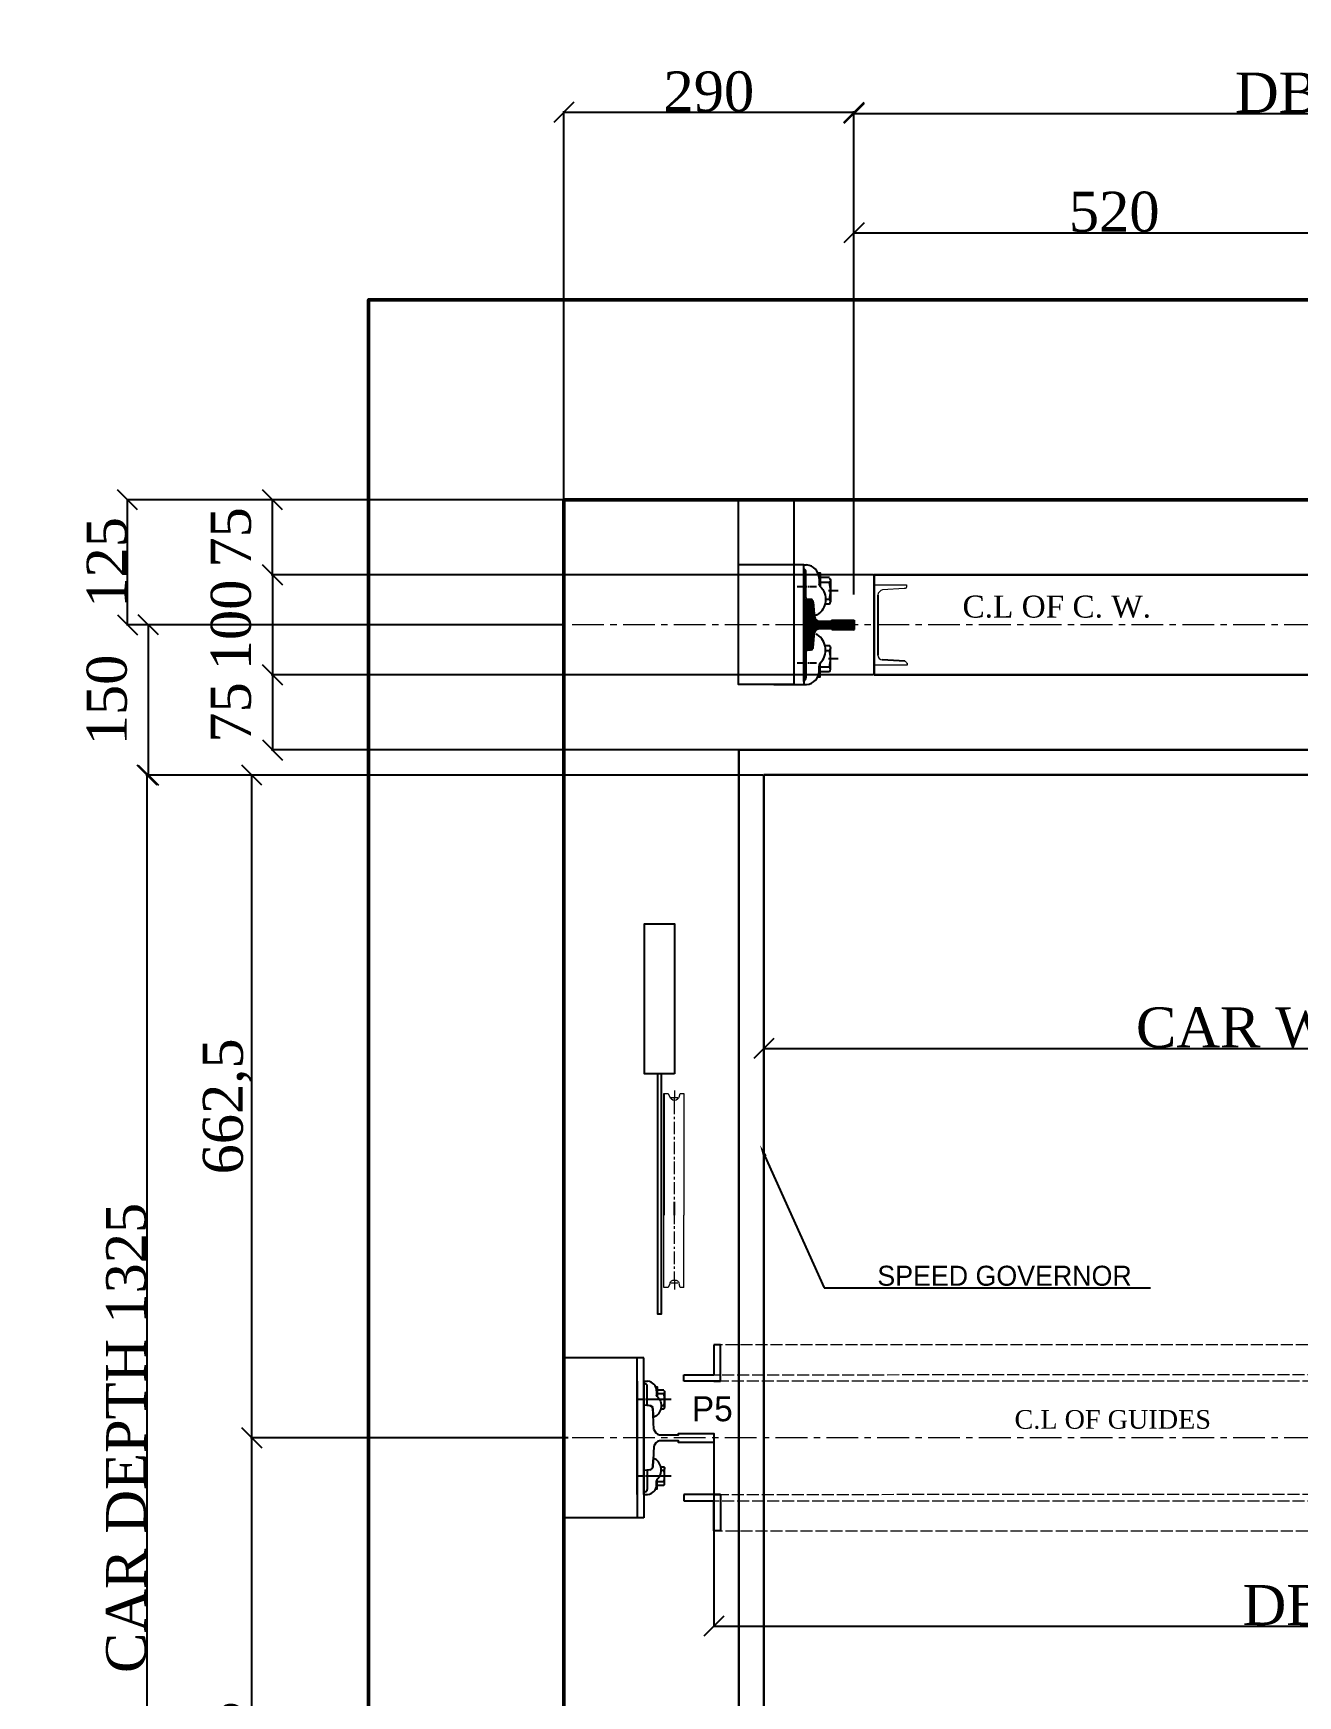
# Model space of a CAD drawing. Header units: millimetres. Extents: x -665 to 1025117, y -27997 to 4210.
# Drawn here: x -54 to 1210, y -1749 to -87 of the extents above; entities that cross this region are included whole.
import ezdxf
from ezdxf import colors
from ezdxf.entities.mleader import LeaderData, LeaderLine
from ezdxf.math import Vec2, Vec3

# ---------------------------------------------------------------- set-up
doc = ezdxf.new("R2010")
doc.units = ezdxf.units.MM
for name, pattern in [('ACAD_ISO02W100', [15, 12, -3]), ('ACAD_ISO10W100', [18, 12, -3, 0, -3]), ('CENTER', [50.8, 31.75, -6.35, 6.35, -6.35])]:
    doc.linetypes.add(name, pattern=pattern)
for name, color, linetype in [('7', 6, 'ACAD_ISO10W100'), ('PDF_0', 7, 'Continuous'), ('PDF_gide rail', 7, 'Continuous')]:
    doc.layers.add(name, color=color, linetype=linetype)
for name, color, linetype, lineweight in [('CL', 2, 'CENTER', 0), ('DL', 8, 'ACAD_ISO02W100', 0), ('step&guides', 3, 'Continuous', 30), ('Wall', 1, 'Continuous', 50)]:
    doc.layers.add(name, color=color, linetype=linetype, lineweight=lineweight)
doc.styles.add('nassar2', font='cent.shx', dxfattribs={"height": 60})
doc.styles.add('top', font='cent.shx', dxfattribs={"height": 40})
doc.dimstyles.new('top', dxfattribs={"dimtxt": 35, "dimasz": 20, "dimexe": 1.25, "dimexo": 0.625, "dimtad": 1, "dimtxsty": 'top', "dimblk": 'OBLIQUE', "dimcen": 2.5, "dimadec": 0, "dimazin": 0, "dimtfac": 1, "dimtmove": 0, "dimatfit": 3, "dimldrblk": 'OBLIQUE', "dimfxl": 1, "dimarcsym": 0})
pattern_1 = [(45, (18800.72477, -10049.84649), (-0.08838834765, 0.08838834765), [])]

# ---------------------------------------------------------------- blocks, each defined once
blk = doc.blocks.new('_Oblique')
at = {"color": 0, "linetype": 'ByBlock', "lineweight": -2}
blk.add_line((-0.5, -0.5), (0.5, 0.5), dxfattribs=at)
blk = doc.blocks.new('*D3')
at = {"color": 0, "lineweight": -2, "transparency": 16777216}
for p, q in [((766.3, -552.9), (766.3, -285.3)), ((766.3, -286.6), (1286.3, -286.6)), ((1286.3, -321), (1286.3, -285.3))]:
    blk.add_line(p, q, dxfattribs=at)
at = {"layer": 'Defpoints', "color": 0, "transparency": 16777216}
for p in [(1286.3, -286.6), (1286.3, -321.6), (766.3, -553.6)]:
    blk.add_point(p, dxfattribs=at)
at = {"color": 0, "lineweight": -2, "transparency": 16777216, "xscale": 20, "yscale": 20, "zscale": 20, "rotation": 180}
blk.add_blockref('_Oblique', (766.3, -286.6), dxfattribs=at)
at = {"color": 0, "lineweight": -2, "transparency": 16777216, "xscale": 20, "yscale": 20, "zscale": 20}
blk.add_blockref('_Oblique', (1286.3, -286.6), dxfattribs=at)
at = {"color": 0, "transparency": 16777216, "insert": (1026.3, -265.9), "char_height": 40, "attachment_point": 5, "style": 'top'}
blk.add_mtext('520', dxfattribs=at)
blk = doc.blocks.new('*D5')
at = {"color": 0, "lineweight": -2, "transparency": 16777216}
for p, q in [((766.3, -648.2), (766.3, -166.3)), ((766.3, -167.5), (1806.3, -167.5)), ((1806.3, -648.2), (1806.3, -166.3))]:
    blk.add_line(p, q, dxfattribs=at)
at = {"layer": 'Defpoints', "color": 0, "transparency": 16777216}
for p in [(1806.3, -167.5), (766.3, -648.8), (1806.3, -648.8)]:
    blk.add_point(p, dxfattribs=at)
at = {"color": 0, "lineweight": -2, "transparency": 16777216, "xscale": 20, "yscale": 20, "zscale": 20, "rotation": 180}
blk.add_blockref('_Oblique', (766.3, -167.5), dxfattribs=at)
at = {"color": 0, "lineweight": -2, "transparency": 16777216, "xscale": 20, "yscale": 20, "zscale": 20}
blk.add_blockref('_Oblique', (1806.3, -167.5), dxfattribs=at)
at = {"color": 0, "transparency": 16777216, "insert": (1286.3, -146.9), "char_height": 40, "attachment_point": 5, "style": 'top'}
blk.add_mtext('DBG  1040', dxfattribs=at)
blk = doc.blocks.new('*D6')
at = {"color": 0, "lineweight": -2, "transparency": 16777216}
for p, q in [((476.3, -677.9), (476.3, -165)), ((766.3, -642.3), (766.3, -165)), ((766.3, -166.3), (476.3, -166.3))]:
    blk.add_line(p, q, dxfattribs=at)
at = {"layer": 'Defpoints', "color": 0, "transparency": 16777216}
for p in [(476.3, -166.3), (766.3, -643), (476.3, -678.6)]:
    blk.add_point(p, dxfattribs=at)
at = {"color": 0, "lineweight": -2, "transparency": 16777216, "xscale": 20, "yscale": 20, "zscale": 20, "rotation": 180}
blk.add_blockref('_Oblique', (476.3, -166.3), dxfattribs=at)
at = {"color": 0, "lineweight": -2, "transparency": 16777216, "xscale": 20, "yscale": 20, "zscale": 20}
blk.add_blockref('_Oblique', (766.3, -166.3), dxfattribs=at)
at = {"color": 0, "transparency": 16777216, "insert": (621.3, -145.7), "char_height": 40, "attachment_point": 5, "style": 'top'}
blk.add_mtext('290', dxfattribs=at)
blk = doc.blocks.new('*D28')
at = {"color": 0, "lineweight": -2, "transparency": 16777216}
for p, q in [((480.7, -1491.1), (163.3, -1491.1)), ((164.6, -2153.6), (164.6, -1491.1)), ((280.7, -2153.6), (163.3, -2153.6))]:
    blk.add_line(p, q, dxfattribs=at)
at = {"layer": 'Defpoints', "color": 0, "transparency": 16777216}
for p in [(164.6, -1491.1), (481.3, -1491.1), (281.3, -2153.6)]:
    blk.add_point(p, dxfattribs=at)
at = {"color": 0, "lineweight": -2, "transparency": 16777216, "xscale": 20, "yscale": 20, "zscale": 20}
for p, rotation in [((164.6, -1491.1), 90), ((164.6, -2153.6), 270)]:
    blk.add_blockref('_Oblique', p, dxfattribs=dict(at, rotation=rotation))
at = {"color": 0, "transparency": 16777216, "insert": (140.4, -1822.3), "char_height": 40, "attachment_point": 5, "rotation": 90, "style": 'top'}
blk.add_mtext('662,5', dxfattribs=at)
blk = doc.blocks.new('*D19')
at = {"color": 0, "lineweight": -2, "transparency": 16777216}
for p, q in [((280.7, -828.6), (163.3, -828.6)), ((164.6, -1491.1), (164.6, -828.6)), ((280.7, -1491.1), (163.3, -1491.1))]:
    blk.add_line(p, q, dxfattribs=at)
at = {"layer": 'Defpoints', "color": 0, "transparency": 16777216}
for p in [(164.6, -828.6), (281.3, -828.6), (281.3, -1491.1)]:
    blk.add_point(p, dxfattribs=at)
at = {"color": 0, "lineweight": -2, "transparency": 16777216, "xscale": 20, "yscale": 20, "zscale": 20}
for p, rotation in [((164.6, -828.6), 90), ((164.6, -1491.1), 270)]:
    blk.add_blockref('_Oblique', p, dxfattribs=dict(at, rotation=rotation))
at = {"color": 0, "transparency": 16777216, "insert": (140.4, -1159.8), "char_height": 40, "attachment_point": 5, "rotation": 90, "style": 'top'}
blk.add_mtext('662,5', dxfattribs=at)
blk = doc.blocks.new('*D20')
at = {"color": 0, "lineweight": -2, "transparency": 16777216}
for p, q in [((475.7, -553.6), (39.4, -553.6)), ((40.6, -678.6), (40.6, -553.6)), ((475.7, -678.6), (39.4, -678.6))]:
    blk.add_line(p, q, dxfattribs=at)
at = {"layer": 'Defpoints', "color": 0, "transparency": 16777216}
for p in [(40.6, -553.6), (476.3, -553.6), (476.3, -678.6)]:
    blk.add_point(p, dxfattribs=at)
at = {"color": 0, "lineweight": -2, "transparency": 16777216, "xscale": 20, "yscale": 20, "zscale": 20}
for p, rotation in [((40.6, -553.6), 90), ((40.6, -678.6), 270)]:
    blk.add_blockref('_Oblique', p, dxfattribs=dict(at, rotation=rotation))
at = {"color": 0, "transparency": 16777216, "insert": (20, -616.1), "char_height": 40, "attachment_point": 5, "rotation": 90, "style": 'top'}
blk.add_mtext('125', dxfattribs=at)
blk = doc.blocks.new('*D29')
at = {"color": 0, "lineweight": -2, "transparency": 16777216}
for p, q in [((1946.3, -1487.2), (1946.3, -1680.4)), ((626.3, -1496.2), (626.3, -1680.4)), ((626.3, -1679.2), (1946.3, -1679.2))]:
    blk.add_line(p, q, dxfattribs=at)
at = {"layer": 'Defpoints', "color": 0, "transparency": 16777216}
for p in [(1946.3, -1486.6), (626.3, -1495.6), (1946.3, -1679.2)]:
    blk.add_point(p, dxfattribs=at)
at = {"color": 0, "lineweight": -2, "transparency": 16777216, "xscale": 20, "yscale": 20, "zscale": 20, "rotation": 180}
blk.add_blockref('_Oblique', (626.3, -1679.2), dxfattribs=at)
at = {"color": 0, "lineweight": -2, "transparency": 16777216, "xscale": 20, "yscale": 20, "zscale": 20}
blk.add_blockref('_Oblique', (1946.3, -1679.2), dxfattribs=at)
at = {"color": 0, "transparency": 16777216, "insert": (1286.3, -1658.5), "char_height": 40, "attachment_point": 5, "style": 'top'}
blk.add_mtext('DBG 1320', dxfattribs=at)
blk = doc.blocks.new('*D30')
at = {"color": 0, "lineweight": -2, "transparency": 16777216}
for p, q in [((676.3, -829.2), (676.3, -1103.1)), ((1896.3, -829.2), (1896.3, -1103.1)), ((676.3, -1101.9), (1896.3, -1101.9))]:
    blk.add_line(p, q, dxfattribs=at)
at = {"layer": 'Defpoints', "color": 0, "transparency": 16777216}
for p in [(676.3, -828.6), (1896.3, -828.6), (1896.3, -1101.9)]:
    blk.add_point(p, dxfattribs=at)
at = {"color": 0, "lineweight": -2, "transparency": 16777216, "xscale": 20, "yscale": 20, "zscale": 20, "rotation": 180}
blk.add_blockref('_Oblique', (676.3, -1101.9), dxfattribs=at)
at = {"color": 0, "lineweight": -2, "transparency": 16777216, "xscale": 20, "yscale": 20, "zscale": 20}
blk.add_blockref('_Oblique', (1896.3, -1101.9), dxfattribs=at)
at = {"color": 0, "transparency": 16777216, "insert": (1286.3, -1081.3), "char_height": 40, "attachment_point": 5, "style": 'top'}
blk.add_mtext('CAR WIDTH 1220', dxfattribs=at)
blk = doc.blocks.new('*D22')
at = {"color": 0, "lineweight": -2, "transparency": 16777216}
for p, q in [((115.5, -678.6), (60, -678.6)), ((61.3, -828.6), (61.3, -678.6)), ((675.7, -828.6), (60, -828.6))]:
    blk.add_line(p, q, dxfattribs=at)
at = {"layer": 'Defpoints', "color": 0, "transparency": 16777216}
for p in [(61.3, -678.6), (116.1, -678.6), (676.3, -828.6)]:
    blk.add_point(p, dxfattribs=at)
at = {"color": 0, "lineweight": -2, "transparency": 16777216, "xscale": 20, "yscale": 20, "zscale": 20}
for p, rotation in [((61.3, -678.6), 90), ((61.3, -828.6), 270)]:
    blk.add_blockref('_Oblique', p, dxfattribs=dict(at, rotation=rotation))
at = {"color": 0, "transparency": 16777216, "insert": (20, -753.6), "char_height": 40, "attachment_point": 5, "rotation": 90, "style": 'top'}
blk.add_mtext('150', dxfattribs=at)
blk = doc.blocks.new('*D31')
at = {"color": 0, "lineweight": -2, "transparency": 16777216}
for p, q in [((785.7, -628.6), (184, -628.6)), ((185.2, -628.6), (185.2, -728.6)), ((785.7, -728.6), (184, -728.6))]:
    blk.add_line(p, q, dxfattribs=at)
at = {"layer": 'Defpoints', "color": 0, "transparency": 16777216}
for p in [(786.3, -628.6), (185.2, -728.6), (786.3, -728.6)]:
    blk.add_point(p, dxfattribs=at)
at = {"color": 0, "lineweight": -2, "transparency": 16777216, "xscale": 20, "yscale": 20, "zscale": 20}
for p, rotation in [((185.2, -628.6), 90), ((185.2, -728.6), 270)]:
    blk.add_blockref('_Oblique', p, dxfattribs=dict(at, rotation=rotation))
at = {"color": 0, "transparency": 16777216, "insert": (144, -678.6), "char_height": 40, "attachment_point": 5, "rotation": 90, "style": 'top'}
blk.add_mtext('100', dxfattribs=at)
blk = doc.blocks.new('*D32')
at = {"color": 0, "lineweight": -2, "transparency": 16777216}
for p, q in [((785.7, -728.6), (184, -728.6)), ((185.2, -728.6), (185.2, -803.6)), ((785.7, -803.6), (184, -803.6))]:
    blk.add_line(p, q, dxfattribs=at)
at = {"layer": 'Defpoints', "color": 0, "transparency": 16777216}
for p in [(786.3, -728.6), (185.2, -803.6), (786.3, -803.6)]:
    blk.add_point(p, dxfattribs=at)
at = {"color": 0, "lineweight": -2, "transparency": 16777216, "xscale": 20, "yscale": 20, "zscale": 20}
for p, rotation in [((185.2, -728.6), 90), ((185.2, -803.6), 270)]:
    blk.add_blockref('_Oblique', p, dxfattribs=dict(at, rotation=rotation))
at = {"color": 0, "transparency": 16777216, "insert": (144, -766.1), "char_height": 40, "attachment_point": 5, "rotation": 90, "style": 'top'}
blk.add_mtext('75', dxfattribs=at)
blk = doc.blocks.new('*D23')
at = {"color": 0, "lineweight": -2, "transparency": 16777216}
for p, q in [((185.2, -628.6), (185.2, -553.6)), ((185.8, -553.6), (186.5, -553.6)), ((185.8, -628.6), (186.5, -628.6))]:
    blk.add_line(p, q, dxfattribs=at)
at = {"layer": 'Defpoints', "color": 0, "transparency": 16777216}
for p in [(185.2, -553.6), (185.2, -553.6), (185.2, -628.6)]:
    blk.add_point(p, dxfattribs=at)
at = {"color": 0, "lineweight": -2, "transparency": 16777216, "xscale": 20, "yscale": 20, "zscale": 20}
for p, rotation in [((185.2, -553.6), 90), ((185.2, -628.6), 270)]:
    blk.add_blockref('_Oblique', p, dxfattribs=dict(at, rotation=rotation))
at = {"color": 0, "transparency": 16777216, "insert": (144, -591.1), "char_height": 40, "attachment_point": 5, "rotation": 90, "style": 'top'}
blk.add_mtext('75', dxfattribs=at)
blk = doc.blocks.new('*D99')
at = {"color": 0, "lineweight": -2, "transparency": 16777216}
for p, q in [((675.7, -828.6), (58.8, -828.6)), ((60, -2153.6), (60, -828.6)), ((770.7, -2153.6), (58.8, -2153.6))]:
    blk.add_line(p, q, dxfattribs=at)
at = {"layer": 'Defpoints', "color": 0, "transparency": 16777216}
for p in [(60, -828.6), (676.3, -828.6), (771.3, -2153.6)]:
    blk.add_point(p, dxfattribs=at)
at = {"color": 0, "lineweight": -2, "transparency": 16777216, "xscale": 20, "yscale": 20, "zscale": 20}
for p, rotation in [((60, -828.6), 90), ((60, -2153.6), 270)]:
    blk.add_blockref('_Oblique', p, dxfattribs=dict(at, rotation=rotation))
at = {"color": 0, "transparency": 16777216, "insert": (39.4, -1491.1), "char_height": 40, "attachment_point": 5, "rotation": 90, "style": 'top'}
blk.add_mtext('CAR DEPTH 1325', dxfattribs=at)

msp = doc.modelspace()

# ---------------------------------------------------------------- hatches: boundary and pattern name
h = msp.add_hatch()
h.set_pattern_fill('ANSI31', color=256)
h.set_pattern_definition(pattern_1)
h.paths.add_polyline_path([(716.307, -653.433), (721.606, -653.433, -0.26508525), (725.107, -656.117), (726.921, -670.566, 0.36605419), (731.499, -674.801), (744.079, -674.801), (744.079, -673.901), (766.307, -673.901), (766.307, -678.433), (716.307, -678.433)])
h = msp.add_hatch()
h.set_pattern_fill('ANSI31', color=256)
h.set_pattern_definition(pattern_1)
edge = h.paths.add_edge_path()
edge.add_line((716.307, -703.905), (721.606, -703.905))
edge.add_arc((721.002, -699.492), 4.453, 277.78596, 337.173125)
edge.add_line((725.107, -701.22), (726.921, -686.772))
edge.add_arc((731.715, -687.362), 4.83, 452.566246, 532.987701, ccw=False)
edge.add_line((731.499, -682.536), (744.079, -682.536))
edge.add_line((744.079, -682.536), (744.079, -683.437))
edge.add_line((744.079, -683.437), (766.307, -683.437))
edge.add_line((766.307, -683.437), (766.307, -678.433))
edge.add_line((766.307, -678.433), (716.307, -678.433))
edge.add_line((716.307, -678.433), (716.307, -703.905))

# ---------------------------------------------------------------- linework, layer by layer
for p, q in [((481.307, -553.551), (2091.307, -553.551)), ((716.307, -653.669), (716.307, -618.617)), ((721.606, -653.433), (716.307, -653.433)), ((716.307, -653.669), (716.307, -703.669)), ((790.083, -648.833), (790.083, -708.779)), ((731.499, -674.801), (744.079, -674.801)), ((744.079, -674.801), (744.079, -673.783)), ((744.079, -673.783), (766.307, -673.783)), ((744.079, -673.901), (766.307, -673.901)), ((766.307, -673.783), (766.307, -683.083)), ((766.307, -673.783), (766.307, -683.083)), ((766.307, -683.083), (766.307, -673.783)), ((766.307, -673.901), (766.307, -683.201)), ((766.307, -673.901), (766.307, -683.201)), ((731.499, -682.153), (744.079, -682.153)), ((744.079, -682.064), (744.079, -683.083)), ((744.079, -683.083), (766.307, -683.083)), ((744.079, -683.201), (766.307, -683.201)), ((721.606, -703.433), (716.307, -703.433)), ((716.307, -703.669), (716.307, -738.249)), ((721.606, -703.433), (716.442, -703.433)), ((576.444, -1146.913), (576.444, -1268.578)), ((586.978, -1268.578), (586.978, -1255.252)), ((556.307, -1411.051), (476.307, -1411.051)), ((556.307, -1458.551), (556.307, -1523.551)), ((626.307, -1486.551), (626.307, -1495.551)), ((556.307, -1571.051), (476.307, -1571.051))]:
    msp.add_line(p, q)
at = {"ltscale": 5, "transparency": 33554666}
for p, q in [((632.825, -1397.976), (626.251, -1397.986)), ((626.251, -1397.986), (626.297, -1427.933)), ((632.881, -1434.497), (632.825, -1397.976)), ((596.35, -1427.979), (626.297, -1427.933)), ((596.36, -1434.553), (596.35, -1427.979)), ((632.881, -1434.497), (596.36, -1434.553)), ((626.307, -1434.507), (632.881, -1434.497)), ((596.36, -1547.549), (596.35, -1554.122)), ((596.35, -1554.122), (626.297, -1554.168)), ((632.881, -1547.605), (596.36, -1547.549)), ((626.251, -1584.115), (626.297, -1554.168)), ((626.307, -1547.595), (632.881, -1547.605)), ((632.881, -1547.605), (632.825, -1584.125)), ((632.825, -1584.125), (626.251, -1584.115))]:
    msp.add_line(p, q, dxfattribs=at)
for points in [[(706.307, -738.249), (650.895, -738.249), (650.895, -553.551), (706.307, -553.551)], [(587.004, -1127.335), (557.004, -1127.335), (557.004, -977.335), (587.004, -977.335)], [(573.996, -1127.335), (570.012, -1127.335), (570.016, -1366.965), (574, -1366.965)]]:
    msp.add_lwpolyline(points, close=True)
for points in [[(716.307, -618.617), (650.895, -618.617)], [(716.307, -738.485), (686.307, -738.485)]]:
    msp.add_lwpolyline(points)
at = {"color": 7, "linetype": 'Continuous', "lineweight": 20, "true_color": 0x000007}
for points in [[(586.978, -1143.753), (586.978, -1151.126), (583.291, -1151.126)], [(576.444, -1146.913), (580.657, -1146.913), (582.237, -1150.6)], [(586.978, -1153.76), (586.978, -1151.126), (586.978, -1151.126)], [(590.138, -1151.126), (586.978, -1151.126), (586.978, -1151.126)], [(586.978, -1167.454), (586.978, -1153.76), (586.978, -1153.76)], [(591.718, -1150.6), (592.771, -1146.913), (596.458, -1146.913), (596.458, -1268.578)], [(586.978, -1172.721), (586.978, -1170.087), (586.978, -1170.087)], [(586.978, -1187.468), (586.978, -1175.354), (586.978, -1175.354)], [(586.978, -1192.735), (586.978, -1190.101), (586.978, -1190.101)], [(586.978, -1207.482), (586.978, -1195.368), (586.978, -1195.368)], [(586.978, -1212.749), (586.978, -1210.116), (586.978, -1210.116)], [(586.978, -1227.496), (586.978, -1214.856), (586.978, -1214.856)], [(586.978, -1232.763), (586.978, -1230.13), (586.978, -1230.13)], [(586.978, -1247.511), (586.978, -1235.397), (586.978, -1235.397)], [(586.978, -1252.777), (586.978, -1250.144), (586.978, -1250.144)], [(576.444, -1340.734), (576.444, -1268.578), (576.444, -1268.578)], [(586.978, -1277.532), (586.978, -1268.578), (586.978, -1268.578)], [(596.458, -1340.734), (596.458, -1268.578), (596.458, -1268.578), (596.458, -1268.578)], [(586.978, -1282.272), (586.978, -1279.639), (586.978, -1279.639)], [(586.978, -1297.019), (586.978, -1284.905), (586.978, -1284.905)], [(586.978, -1302.286), (586.978, -1300.179), (586.978, -1300.179)], [(586.978, -1317.56), (586.978, -1304.92), (586.978, -1304.92)], [(586.978, -1322.3), (586.978, -1319.667), (586.978, -1319.667)], [(586.978, -1333.888), (586.978, -1324.934), (586.978, -1324.934)], [(582.237, -1337.048), (580.657, -1340.734), (576.444, -1340.734)], [(586.978, -1333.888), (586.978, -1336.521), (583.291, -1336.521)], [(590.138, -1336.521), (586.978, -1336.521), (586.978, -1342.841)], [(596.458, -1340.734), (592.771, -1340.734), (591.718, -1337.048)]]:
    msp.add_lwpolyline(points, dxfattribs=at)
for points in [[(586.978, -1153.76), (584.871, -1153.76), (582.764, -1152.18), (582.237, -1150.073)], [(591.718, -1150.073), (591.191, -1152.18), (589.084, -1153.76), (586.978, -1153.76)], [(582.237, -1336.521), (582.764, -1334.414), (584.871, -1333.361), (586.978, -1333.361)], [(586.978, -1333.361), (589.084, -1333.361), (591.191, -1334.414), (591.718, -1336.521)]]:
    msp.add_open_spline(points, degree=3, dxfattribs=at)
at = {"color": 7, "linetype": 'Continuous', "lineweight": 20}
msp.add_open_spline([(586.978, -1333.361), (589.084, -1333.361), (591.191, -1334.414), (591.718, -1336.521)], degree=3, dxfattribs=at)
at = {"layer": 'CL'}
for p, q in [((2091.307, -678.551), (481.307, -678.551)), ((2091.307, -1491.051), (481.307, -1491.051))]:
    msp.add_line(p, q, dxfattribs=at)
at = {"layer": 'DL'}
for p, q in [((1939.789, -1397.976), (626.252, -1398.24)), ((1966.481, -1427.964), (596.351, -1428.294)), ((1976.254, -1434.497), (596.36, -1434.553)), ((1976.254, -1547.605), (596.36, -1547.881)), ((1966.481, -1554.137), (626.297, -1554.351)), ((1939.789, -1584.125), (630.776, -1584.381))]:
    msp.add_line(p, q, dxfattribs=at)
at = {"layer": 'PDF_0', "lineweight": 25}
for points in [[(716.307, -618.617), (718.808, -618.617)], [(716.307, -622.081), (716.307, -735.257)], [(716.307, -735.257), (716.307, -622.081)], [(716.307, -622.081), (716.307, -735.257)], [(718.32, -651.324), (718.32, -625.451)], [(741.753, -631.309), (732.477, -631.309)], [(719.636, -640.422), (709.622, -640.422)], [(721.571, -640.422), (720.533, -640.422)], [(728.838, -640.422), (722.197, -640.422)], [(731.501, -631.797), (731.501, -637.656)], [(741.753, -644.49), (740.776, -644.49)], [(742.708, -633.95), (742.708, -655.43)], [(750.54, -644.49), (742.729, -644.49)], [(750.54, -644.49), (742.729, -644.49)], [(723.69, -653.277), (721.737, -653.277), (719.122, -653.188)], [(725.643, -655.718), (726.619, -667.434)], [(737.847, -652.789), (741.753, -652.789)], [(725.643, -701.148), (726.619, -689.431)], [(718.32, -705.541), (718.32, -731.414)], [(723.69, -703.588), (721.737, -703.588), (719.122, -703.677)], [(737.847, -704.077), (741.753, -704.077)], [(741.753, -712.376), (740.776, -712.376)], [(742.708, -722.915), (742.708, -701.436)], [(750.54, -712.376), (742.729, -712.376)], [(750.54, -712.376), (742.729, -712.376)], [(816.988, -714.915), (794.331, -713.499)], [(719.636, -716.914), (709.622, -716.914)], [(721.571, -716.914), (720.533, -716.914)], [(728.838, -716.914), (722.197, -716.914)], [(731.501, -725.068), (731.501, -719.21)], [(741.753, -725.556), (732.477, -725.556)], [(716.307, -738.249), (718.808, -738.249)], [(549.815, -1547.639), (549.815, -1411.051)], [(556.307, -1547.639), (556.307, -1411.051)], [(549.815, -1434.463), (549.815, -1547.639)], [(549.815, -1547.639), (549.815, -1434.463)], [(549.815, -1434.463), (549.815, -1547.639)], [(549.815, -1434.463), (549.815, -1571.051)], [(556.307, -1434.463), (556.307, -1547.639)], [(556.307, -1434.463), (560.114, -1434.463)], [(556.307, -1434.463), (556.307, -1571.051)], [(557.691, -1437.231), (556.307, -1437.231)], [(559.076, -1434.463), (559.076, -1434.463)], [(559.768, -1457.65), (559.768, -1439.308)], [(569.112, -1443.807), (569.112, -1447.96)], [(576.379, -1443.461), (569.804, -1443.461)], [(577.057, -1445.333), (577.057, -1460.56)], [(550.078, -1452.805), (549.04, -1452.805)], [(557.345, -1452.805), (550.704, -1452.805)], [(558.73, -1452.805), (558.037, -1452.805)], [(566.343, -1452.805), (559.422, -1452.805)], [(563.575, -1459.034), (562.19, -1459.034), (560.344, -1458.875)], [(565.417, -1461.877), (565.787, -1469.063)], [(567.728, -1452.805), (566.689, -1452.805)], [(574.995, -1452.805), (568.074, -1452.805)], [(573.611, -1458.688), (576.379, -1458.688)], [(576.379, -1452.805), (575.341, -1452.805)], [(583.647, -1452.805), (576.726, -1452.805)], [(565.651, -1469.07), (565.651, -1469.07)], [(559.768, -1524.452), (559.768, -1542.794)], [(565.417, -1520.225), (565.787, -1513.038)], [(565.651, -1513.031), (565.651, -1513.031)], [(573.611, -1523.413), (576.379, -1523.413)], [(577.057, -1536.769), (577.057, -1521.541)], [(550.078, -1529.297), (549.04, -1529.297)], [(557.345, -1529.297), (550.704, -1529.297)], [(557.691, -1544.87), (556.307, -1544.87)], [(558.73, -1529.297), (558.037, -1529.297)], [(566.343, -1529.297), (559.422, -1529.297)], [(567.728, -1529.297), (566.689, -1529.297)], [(574.995, -1529.297), (568.074, -1529.297)], [(569.112, -1538.295), (569.112, -1534.142)], [(576.379, -1538.641), (569.804, -1538.641)], [(576.379, -1529.297), (575.341, -1529.297)], [(583.647, -1529.297), (576.726, -1529.297)], [(556.307, -1547.639), (560.114, -1547.639)], [(559.076, -1547.639), (559.076, -1547.639)]]:
    msp.add_lwpolyline(points, dxfattribs=at)
for points in [[(730.525, -626.428), (732.477, -626.428), (732.477, -640.096, -0.19879356), (731.501, -637.9)], [(732.489, -640.092, -0.4769017), (729.524, -668.544, -0.14500939), (728.328, -668.899)], [(741.756, -631.708, -0.42555746), (741.753, -636.191), (732.477, -636.191)], [(737.359, -657.671), (741.753, -657.671, 0.42555746), (741.756, -653.187)], [(732.489, -716.773, 0.4769017), (729.524, -688.321, 0.14500939), (728.328, -687.967)], [(737.359, -699.195), (741.753, -699.195, -0.42555746), (741.756, -703.678)], [(730.525, -730.438), (732.477, -730.438), (732.477, -716.769, 0.19879356), (731.501, -718.966)], [(741.756, -725.158, 0.42555746), (741.753, -720.674), (732.477, -720.674)], [(568.42, -1440), (569.804, -1440), (569.804, -1449.69, -0.19879356), (569.112, -1448.133)], [(576.382, -1443.743, -0.42555746), (576.379, -1446.922), (569.804, -1446.922)], [(569.812, -1449.687, -0.4769017), (567.711, -1469.857, -0.14500939), (566.862, -1470.109)], [(573.265, -1462.149), (576.379, -1462.149, 0.42555746), (576.382, -1458.971)], [(569.812, -1532.414, 0.4769017), (567.711, -1512.244, 0.14500939), (566.862, -1511.993)], [(573.265, -1519.953), (576.379, -1519.953, -0.42555746), (576.382, -1523.131)], [(568.42, -1542.101), (569.804, -1542.101), (569.804, -1532.411, 0.19879356), (569.112, -1533.969)], [(576.382, -1538.358, 0.42555746), (576.379, -1535.18), (569.804, -1535.18)]]:
    msp.add_lwpolyline(points, format="xyb", dxfattribs=at)
at = {"layer": 'PDF_0', "lineweight": 13}
msp.add_lwpolyline([(816.988, -714.915), (817.46, -714.915), (817.932, -715.387), (818.404, -715.859), (818.876, -716.331), (819.348, -716.803), (819.348, -717.275), (819.348, -718.691), (786.307, -718.691), (786.307, -638.449), (818.876, -638.449), (818.876, -639.865), (818.876, -640.337), (818.876, -640.809), (818.404, -641.281), (818.404, -641.753), (817.932, -641.753), (817.46, -642.225), (816.988, -642.225), (816.516, -642.225), (794.803, -643.641)], dxfattribs=at)
at = {"layer": 'PDF_0', "lineweight": 25}
for centre, radius, start, end in [((715.261, -625.581), 3.062, 2.434631, 70.02521), ((717.658, -632.417), 13.848, 1.552295, 85.235699), ((709.29, -644.734), 33.439, 345.750386, 14.249614), ((720.451, -651.512), 2.139, 174.959214, 231.567757), ((722.55, -656.191), 3.129, 8.692489, 68.627127), ((727.89, -667.68), 1.295, 169.047572, 289.745947), ((720.451, -705.353), 2.139, 128.432243, 185.040786), ((722.55, -700.675), 3.129, 291.372873, 351.307511), ((709.29, -712.131), 33.439, 345.750386, 14.249614), ((717.658, -724.449), 13.848, 274.764301, 358.447705), ((715.261, -731.284), 3.062, 289.97479, 357.565369), ((557.599, -1439.4), 2.171, 2.434631, 87.565369), ((559.299, -1444.246), 9.817, 1.552295, 85.235699), ((560.971, -1457.832), 1.217, 171.37106, 238.964463), ((563.055, -1461.483), 2.503, 19.297379, 78.009648), ((553.366, -1452.978), 23.705, 345.750386, 14.249614), ((566.903, -1468.99), 1.119, 183.74321, 267.900618), ((566.903, -1513.111), 1.119, 92.099382, 176.25679), ((560.971, -1524.269), 1.217, 121.035537, 188.62894), ((553.366, -1529.124), 23.705, 345.750386, 14.249614), ((557.599, -1542.701), 2.171, 272.434631, 357.565369), ((559.299, -1537.856), 9.817, 274.764301, 358.447705)]:
    msp.add_arc(centre, radius, start, end, dxfattribs=at)
at = {"layer": 'PDF_0', "lineweight": 13}
for centre, radius, start, end in [((796.125, -649.584), 6.088, 102.536666, 172.915956), ((795.127, -708.486), 5.052, 183.31753, 266.638158)]:
    msp.add_arc(centre, radius, start, end, dxfattribs=at)
at = {"layer": 'PDF_gide rail', "lineweight": 25}
for points in [[(725.107, -656.117), (726.893, -670.639)], [(725.107, -700.748), (726.893, -686.227)], [(725.107, -700.748), (726.893, -686.227)], [(562.201, -1523.077), (556.307, -1523.551), (556.307, -1458.551), (556.307, -1458.551)], [(562.201, -1459.025), (556.307, -1458.551), (556.307, -1523.551), (556.307, -1523.551)], [(566.486, -1482.663), (565.417, -1460.655)], [(571.884, -1488.051), (591.036, -1488.051), (591.036, -1486.551), (626.307, -1486.551), (626.307, -1495.551), (591.036, -1495.551), (591.036, -1494.051), (571.884, -1494.051)], [(566.486, -1499.439), (565.417, -1520.225)]]:
    msp.add_lwpolyline(points, dxfattribs=at)
for centre, radius, start, end in [((721.002, -657.845), 4.453, 22.826875, 82.21404), ((731.715, -669.976), 4.83, 186.566958, 267.433754), ((731.393, -686.665), 4.514, 88.658898, 175.558563), ((721.002, -699.02), 4.453, 277.78596, 337.173125), ((721.002, -699.02), 4.453, 277.78596, 337.173125), ((561.524, -1463.027), 4.059, 16.461538, 80.409321), ((573.887, -1480.646), 7.671, 195.2431, 254.857488), ((573.887, -1501.456), 7.671, 105.142512, 164.7569), ((561.524, -1519.075), 4.059, 279.590679, 343.538462), ((561.524, -1519.075), 4.059, 279.590679, 343.538462)]:
    msp.add_arc(centre, radius, start, end, dxfattribs=at)
at = {"layer": 'step&guides'}
for p, q in [((651.307, -803.551), (1921.307, -803.551)), ((651.307, -803.551), (651.307, -2178.551)), ((676.307, -828.551), (1896.307, -828.551)), ((676.307, -828.551), (676.307, -2153.551))]:
    msp.add_line(p, q, dxfattribs=at)
msp.add_lwpolyline([(786.307, -728.551), (1786.307, -728.57), (1786.307, -628.57), (786.307, -628.551)], close=True, dxfattribs=at)
at = {"layer": 'Wall'}
for points in [[(1726.307, -2553.551), (2291.307, -2553.551), (2291.307, -353.551), (281.307, -353.551), (281.307, -2553.551), (756.307, -2553.551)], [(756.307, -2353.551), (476.307, -2353.551), (476.307, -553.551), (2096.307, -553.551), (2096.307, -2353.551), (1726.307, -2353.551)]]:
    msp.add_lwpolyline(points, dxfattribs=at)

# ---------------------------------------------------------------- texts
at = {"linetype": 'ACAD_ISO02W100', "ltscale": 4, "transparency": 33554666, "insert": (604.282, -1449.458), "char_height": 25, "attachment_point": 1}
msp.add_mtext_dynamic_manual_height_columns('P5', width=377.71746, gutter_width=125, heights=[0], dxfattribs=at)
at = {"layer": '7', "ltscale": 4, "attachment_point": 1}
for s, width, gutter_width, insert, char_height in [('{\\Fcent|c0;C.L OF C. W.}', 920.85121, 12.5, (874.74, -649.288), 22), ('{\\Fcadnw-1|c0;SPEED GOVERNOR}', 812.66208, 175, (789.646, -1319.042), 20), ('\\pxt1;{\\Fcent|c0;C.L OF GUIDES}', 686.44118, 9.318, (926.678, -1463.289), 18.63605)]:
    msp.add_mtext_dynamic_manual_height_columns(s, width=width, gutter_width=gutter_width, heights=[0], dxfattribs=dict(at, insert=insert, char_height=char_height))

# ---------------------------------------------------------------- dimensions: what is measured, and where the dimension line sits
for base, p1, p2, text, picture, middle in [((1806.307, -167.534), (766.307, -648.783), (1806.307, -648.783), 'DBG  <>', '*D5', (1286.307, -167.534)), ((1896.307, -1101.878), (676.307, -828.551), (1896.307, -828.551), 'CAR WIDTH <>', '*D30', (1286.307, -1101.878)), ((1946.307, -1679.173), (626.307, -1495.551), (1946.307, -1486.551), 'DBG <>', '*D29', (1286.307, -1679.173))]:
    dim = msp.add_linear_dim(base=base, p1=p1, p2=p2, text=text, dimstyle='top')
    dim.commit()
    dim.dimension.update_dxf_attribs({"geometry": picture, "text_midpoint": middle, "dimtype": 160})
for base, p1, p2, picture, middle in [((476.307, -166.284), (766.307, -642.953), (476.307, -678.551), '*D6', (621.307, -166.284)), ((1286.307, -286.567), (766.307, -553.551), (1286.307, -321.603), '*D3', (1026.307, -286.567))]:
    dim = msp.add_linear_dim(base=base, p1=p1, p2=p2, dimstyle='top')
    dim.commit()
    dim.dimension.update_dxf_attribs({"geometry": picture, "text_midpoint": middle, "dimtype": 160})
for base, p1, p2, picture, middle in [((40.625, -553.551), (476.307, -678.551), (476.307, -553.551), '*D20', (40.625, -616.051)), ((164.592, -828.551), (281.307, -1491.051), (281.307, -828.551), '*D19', (164.592, -1159.801)), ((164.592, -1491.051), (281.307, -2153.551), (481.307, -1491.051), '*D28', (164.592, -1822.301))]:
    dim = msp.add_linear_dim(base=base, p1=p1, p2=p2, angle=90, dimstyle='top')
    dim.commit()
    dim.dimension.update_dxf_attribs({"geometry": picture, "text_midpoint": middle, "dimtype": 160})
for base, p1, p2, picture, middle in [((185.217, -553.551), (185.217, -628.551), (185.217, -553.551), '*D23', (164.592, -591.051)), ((185.217, -728.551), (786.307, -628.551), (786.307, -728.551), '*D31', (164.592, -678.551)), ((61.25, -678.551), (676.307, -828.551), (116.081, -678.551), '*D22', (40.625, -753.551)), ((185.217, -803.551), (786.307, -728.551), (786.307, -803.551), '*D32', (164.592, -766.051))]:
    dim = msp.add_linear_dim(base=base, p1=p1, p2=p2, angle=90, dimstyle='top', override={"dimtmove": 1})
    dim.commit()
    dim.dimension.update_dxf_attribs({"geometry": picture, "text_midpoint": middle, "dimtype": 160})
dim = msp.add_linear_dim(base=(60, -828.551), p1=(771.307, -2153.551), p2=(676.307, -828.551), angle=90, text='CAR DEPTH <>', dimstyle='top')
dim.commit()
dim.dimension.update_dxf_attribs({"geometry": '*D99', "text_midpoint": (60, -1491.051), "dimtype": 160})

# ---------------------------------------------------------------- leaders
ml = msp.add_multileader_mtext('Standard')
ml.set_content('', color=256, style='nassar2')
ml.set_leader_properties()
ml.build(insert=Vec2(0, 0))
ml.multileader.update_dxf_attribs({"text_left_attachment_type": 6, "text_right_attachment_type": 6, "arrow_head_size": 12})
ctx = ml.context
ctx.base_point, ctx.char_height, ctx.arrow_head_size, ctx.landing_gap_size, ctx.plane_origin = Vec3(1062.58, -1341.098), 60, 12, 0.09, Vec3(596.753, -1298.461)
ctx.left_attachment, ctx.right_attachment = 6, 6
notes = []
notes.append((ctx, [(0, (1, 1, 0), (736.63, -1341.098), (1, 0), 325.95, [(0, [(672.421, -1198.647)], 0, [])])]))
ctx.mtext.insert, ctx.mtext.flow_direction = Vec3(1062.67, -1281.098), 5
for ctx, leaders in notes:
    for number, flags, end, landing, length, lines in leaders:
        leader = LeaderData()
        leader.index, (leader.has_last_leader_line, leader.has_dogleg_vector, leader.attachment_direction) = number, flags
        leader.last_leader_point, leader.dogleg_vector, leader.dogleg_length = Vec3(end), Vec3(landing), length
        for number, points, colour, breaks in lines:
            line = LeaderLine()
            line.index, line.vertices, line.color, line.breaks = number, Vec3.list(points), colors.encode_raw_color(colour), breaks
            leader.lines.append(line)
        ctx.leaders.append(leader)

doc.saveas('drawing.dxf')
